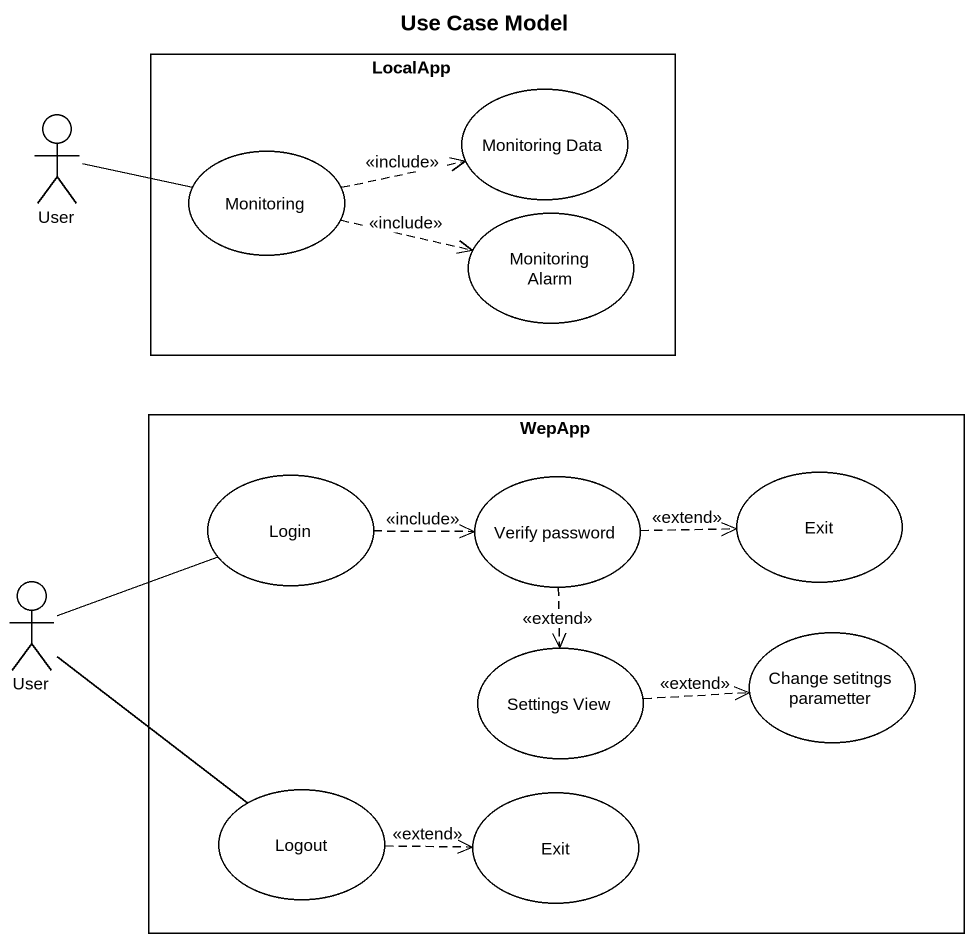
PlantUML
@startuml
title Use Case Model
rectangle LocalApp {
  usecase "Monitoring Data" as Monitoring_Data
  usecase Monitoring
  usecase "Monitoring Alarm" as Monitoring_Alarm
}
actor User
rectangle WepApp {
  usecase Login
  usecase "Verify password" as Verify_password
  usecase Exit
  usecase "Settings View" as Settings_View
  usecase "Change setitngs parametter" as Change_setitngs_parametter
  usecase Logout
  usecase "Exit" as Exit_2
}
actor "User" as User_2
User -right- Monitoring
Monitoring .right.> Monitoring_Data : <<include>>
Monitoring .right.> Monitoring_Alarm : <<include>>
Login .right.> Verify_password : <<include>>
Verify_password .right.> Exit : <<extend>>
Verify_password ..> Settings_View : <<extend>>
User_2 -right- Login
User_2 -- Logout
Settings_View .right.> Change_setitngs_parametter : <<extend>>
Logout .right.> Exit_2 : <<extend>>
@enduml
